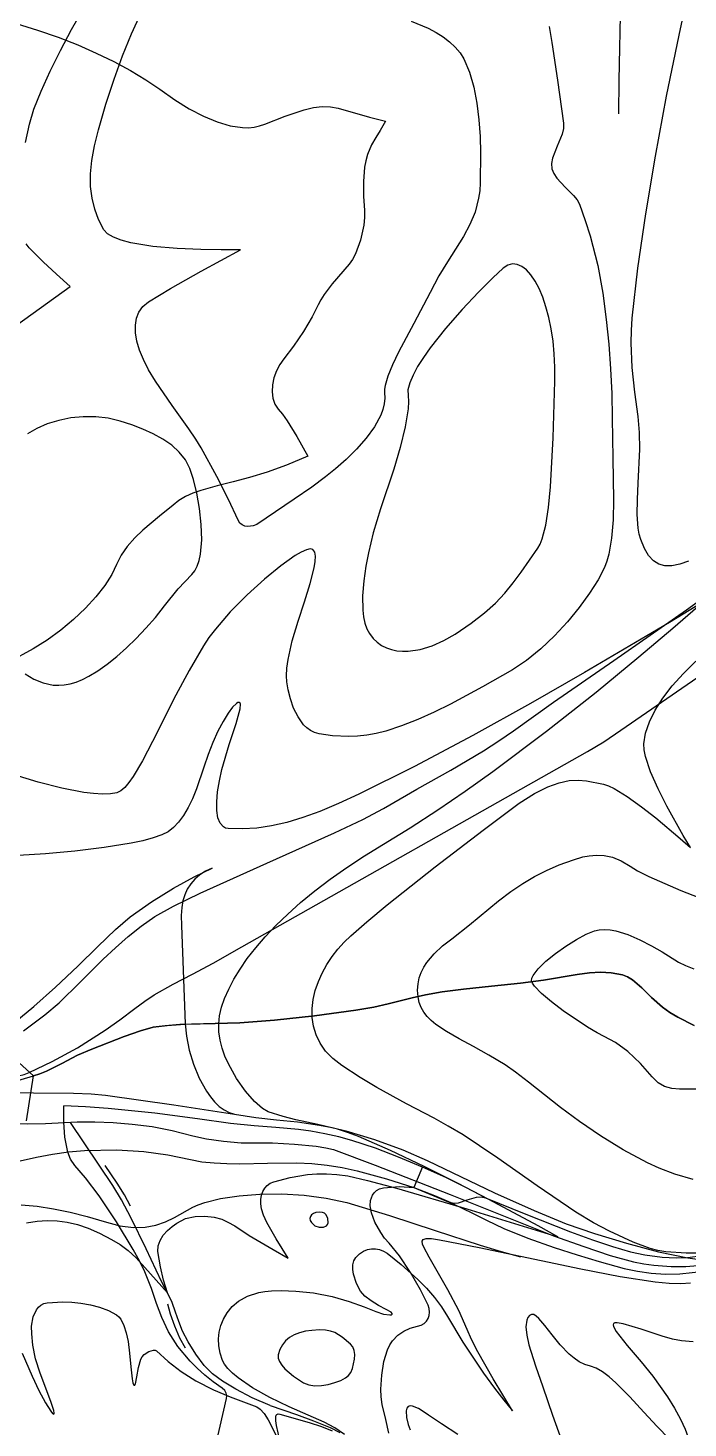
# Model space of a CAD drawing. Header units: inches. Extents: x 14835060 to 15200370, y 4673777 to 4962097.
# Drawn here: x 14960588 to 14982426, y 4788259 to 4834565 of the extents above; entities that cross this region are included whole.
import ezdxf

# ---------------------------------------------------------------- set-up
doc = ezdxf.new("R2010")
doc.units = ezdxf.units.IN
doc.header["$MEASUREMENT"] = 0
for name, color, linetype in [('1000m', 7, 'Continuous'), ('100m', 7, 'Continuous'), ('200m', 7, 'Continuous'), ('500m', 7, 'Continuous'), ('8x', 7, 'Continuous'), ('8xx', 7, 'Continuous'), ('8xxÃ¦Â·Âµ', 7, 'Continuous'), ('8xÃ¦Â·Âµ', 7, 'Continuous'), ('Ã¥Â·ÂžÃ¥Â¢Âƒ', 7, 'Continuous'), ('Ã¦Â²Â³Ã¥Â·ÂÃ£ÂƒÂ»Ã¦Â¹Â–Ã¦Â²Â¼', 7, 'Continuous'), ('Ã¦ÂºÂÃ¥Â·ÂžÃ§Â·Âš', 7, 'Continuous'), ('Ã¦ÂžÂ—Ã©ÂÂ“', 7, 'Continuous'), ('Ã¦Â–Â°Ã¥Â¹Â¹Ã§Â·Âš', 7, 'Continuous'), ('Ã§Â¡Â…Ã¥Â·ÂžÃ§Â·Âš', 7, 'Continuous'), ('Ã¨Â‡ÂªÃ¨Â½Â‰Ã¨Â»ÂŠÃ©ÂÂ“Ã£ÂƒÂ»Ã§Â™Â»Ã¥Â±Â±Ã©ÂÂ“', 7, 'Continuous'), ('Ã©Â«Â˜Ã©Â€ÂŸÃ©ÂÂ“Ã¨Â·Â¯', 7, 'Continuous')]:
    doc.layers.add(name, color=color, linetype=linetype)

msp = doc.modelspace()

# ---------------------------------------------------------------- linework, layer by layer
at = {"layer": '1000m'}
for points in [[(14979329, 4804707), (14979491, 4804741), (14979666, 4804749), (14979849, 4804734), (14980040, 4804699), (14980436, 4804578), (14980835, 4804407), (14981220, 4804209), (14981573, 4804006), (14982115, 4803671), (14982344, 4803555), (14982624, 4803451)], [(14982716, 4799466), (14982146, 4799465), (14981888, 4799491), (14981651, 4799556), (14981435, 4799677), (14981241, 4799871), (14980850, 4800320), (14980433, 4800709), (14980023, 4801014), (14979655, 4801212), (14979425, 4801327), (14979096, 4801522), (14978299, 4802057), (14977910, 4802350), (14977579, 4802629), (14977346, 4802871), (14977278, 4802972), (14977249, 4803054), (14977259, 4803134), (14977301, 4803228), (14977469, 4803448), (14977724, 4803695), (14978039, 4803952), (14978385, 4804200), (14978734, 4804421), (14979058, 4804596), (14979329, 4804707)]]:
    msp.add_lwpolyline(points, dxfattribs=at)
at = {"layer": '100m'}
msp.add_lwpolyline([(14960543, 4795042), (14960890, 4795097), (14961225, 4795121), (14961555, 4795111), (14961887, 4795066), (14962226, 4794985), (14962580, 4794864), (14962954, 4794702), (14963354, 4794498), (14963634, 4794328), (14963899, 4794128), (14964167, 4793882), (14964456, 4793572), (14965200, 4792728), (14965074, 4793146), (14964970, 4793584), (14964884, 4794098), (14964893, 4794285), (14964957, 4794465), (14965063, 4794634), (14965199, 4794789), (14965354, 4794925), (14965514, 4795039), (14965804, 4795186), (14966116, 4795254), (14966442, 4795264), (14966747, 4795228), (14966999, 4795162), (14967200, 4795071), (14967427, 4794941), (14967909, 4794631), (14968698, 4794160), (14969196, 4793880), (14968794, 4794514), (14968496, 4795051), (14968383, 4795300), (14968317, 4795508), (14968294, 4795669), (14968295, 4795820), (14968318, 4795959), (14968362, 4796084), (14968425, 4796193), (14968507, 4796283), (14968605, 4796353), (14968719, 4796401), (14969265, 4796547), (14969837, 4796644), (14970141, 4796667), (14970462, 4796669), (14970803, 4796646), (14971169, 4796595), (14971824, 4796447), (14972778, 4796190), (14975108, 4795509), (14978115, 4794584), (14977466, 4794944), (14975836, 4795818), (14974800, 4796354), (14973696, 4796905), (14972584, 4797432), (14971522, 4797898), (14971161, 4798035), (14970828, 4798139), (14970180, 4798292), (14969455, 4798453), (14969026, 4798564), (14968532, 4798713), (14968343, 4798827), (14968083, 4799063), (14967787, 4799401), (14967488, 4799820), (14967218, 4800300), (14967106, 4800556), (14967013, 4800819), (14966944, 4801087), (14966904, 4801357), (14966897, 4801627), (14966926, 4801894), (14966993, 4802173), (14967094, 4802469), (14967229, 4802779), (14967399, 4803102), (14967604, 4803438), (14967845, 4803785), (14968123, 4804141), (14968438, 4804505), (14968790, 4804877), (14969180, 4805254), (14969609, 4805636), (14970077, 4806021), (14970585, 4806408), (14971133, 4806796), (14971722, 4807184), (14972353, 4807569), (14973238, 4808112), (14974143, 4808701), (14975056, 4809328), (14975967, 4809978), (14977741, 4811309), (14979382, 4812602), (14980804, 4813767), (14981924, 4814711), (14982921, 4815577), (14981808, 4814901), (14979004, 4813244), (14977218, 4812223), (14975311, 4811165), (14973381, 4810141), (14971530, 4809220), (14970859, 4808912), (14970245, 4808655), (14969678, 4808447), (14969148, 4808286), (14968646, 4808172), (14968162, 4808101), (14967686, 4808074), (14967209, 4808088), (14967127, 4808104), (14967056, 4808139), (14966944, 4808260), (14966871, 4808445), (14966835, 4808686), (14966833, 4808974), (14966862, 4809301), (14966920, 4809660), (14967005, 4810043), (14967243, 4810863), (14967474, 4811559), (14967613, 4812051), (14967622, 4812195), (14967606, 4812238), (14967575, 4812258), (14967533, 4812255), (14967482, 4812227), (14967356, 4812104), (14967207, 4811901), (14967043, 4811631), (14966873, 4811306), (14966704, 4810937), (14966547, 4810538), (14966409, 4810119), (14966163, 4809396), (14966027, 4809072), (14965883, 4808780), (14965730, 4808521), (14965569, 4808299), (14965401, 4808117), (14965224, 4807980), (14965013, 4807873), (14964733, 4807774), (14964393, 4807683), (14964004, 4807600), (14963114, 4807456), (14962142, 4807341), (14961164, 4807255), (14960259, 4807198)], dxfattribs=at)
at = {"layer": '200m'}
for points in [[(14982447, 4816925), (14982154, 4816827), (14981893, 4816777), (14981662, 4816778), (14981458, 4816832), (14981279, 4816943), (14981121, 4817114), (14980983, 4817349), (14980862, 4817649), (14980813, 4817827), (14980779, 4818025), (14980748, 4818470), (14980753, 4818969), (14980779, 4819506), (14980829, 4820629), (14980823, 4821184), (14980774, 4821712), (14980664, 4822523), (14980581, 4823339), (14980547, 4824155), (14980554, 4824563), (14980581, 4824970), (14980766, 4826621), (14981025, 4828417), (14981347, 4830324), (14981719, 4832307), (14982129, 4834330), (14982566, 4836360)], [(14960503, 4830778), (14960633, 4831388), (14960780, 4831878), (14961022, 4832479), (14961321, 4833135), (14961661, 4833821), (14962027, 4834514), (14962781, 4835822)], [(14977832, 4834614), (14977925, 4834089), (14978108, 4832837), (14978307, 4831414), (14978306, 4831237), (14978261, 4831048), (14978100, 4830654), (14977947, 4830264), (14977911, 4830081), (14977922, 4829912), (14977987, 4829748), (14978089, 4829593), (14978361, 4829303), (14978641, 4829024), (14978753, 4828882), (14978831, 4828735), (14979024, 4828201), (14979187, 4827686), (14979439, 4826707), (14979609, 4825789), (14979722, 4824922), (14979802, 4824110), (14979862, 4823296), (14979900, 4822481), (14979916, 4821665), (14979944, 4820339), (14979964, 4818954), (14979946, 4818296), (14979897, 4817689), (14979807, 4817157), (14979743, 4816926), (14979665, 4816722), (14979454, 4816316), (14979172, 4815868), (14978829, 4815396), (14978437, 4814919), (14978008, 4814456), (14977553, 4814026), (14977085, 4813645), (14976614, 4813334), (14975631, 4812771), (14974573, 4812201), (14974031, 4811935), (14973488, 4811691), (14972951, 4811479), (14972425, 4811307), (14972106, 4811228), (14971794, 4811174), (14971492, 4811142), (14971201, 4811130), (14970668, 4811152), (14970218, 4811217), (14970072, 4811260), (14969938, 4811327), (14969817, 4811416), (14969708, 4811522), (14969522, 4811778), (14969377, 4812071), (14969270, 4812377), (14969198, 4812673), (14969156, 4812934), (14969141, 4813138), (14969153, 4813396), (14969192, 4813678), (14969333, 4814293), (14969527, 4814944), (14969737, 4815590), (14969928, 4816191), (14970061, 4816706), (14970095, 4816919), (14970101, 4817095), (14970074, 4817229), (14970010, 4817317), (14969926, 4817336), (14969799, 4817305), (14969632, 4817231), (14969432, 4817115), (14968954, 4816780), (14968408, 4816335), (14967835, 4815813), (14967281, 4815249), (14966787, 4814678), (14966577, 4814400), (14966397, 4814132), (14965918, 4813316), (14965480, 4812494), (14964712, 4810967), (14964377, 4810325), (14964071, 4809807), (14963927, 4809604), (14963790, 4809445), (14963658, 4809332), (14963531, 4809271), (14963316, 4809233), (14963057, 4809224), (14962760, 4809240), (14962432, 4809281), (14961706, 4809421), (14960924, 4809623), (14960134, 4809866)], [(14959452, 4824191), (14961980, 4826011), (14961526, 4826424), (14961089, 4826836), (14960629, 4827292), (14960531, 4827430)], [(14982731, 4794037), (14982363, 4794041), (14981695, 4794091), (14981428, 4794135), (14981174, 4794199), (14980613, 4794410), (14979824, 4794768), (14979302, 4795041), (14978716, 4795398), (14977431, 4796266), (14976132, 4797180), (14975529, 4797595), (14974984, 4797951), (14974492, 4798245), (14974026, 4798503), (14973114, 4798980), (14972133, 4799518), (14971580, 4799852), (14970967, 4800251), (14970672, 4800480), (14970435, 4800727), (14970251, 4800989), (14970118, 4801264), (14970032, 4801548), (14969990, 4801840), (14969989, 4802136), (14970025, 4802433), (14970095, 4802729), (14970196, 4803022), (14970325, 4803308), (14970477, 4803584), (14970651, 4803849), (14970842, 4804098), (14971048, 4804331), (14971265, 4804543), (14971796, 4805005), (14972472, 4805562), (14974063, 4806821), (14975650, 4808038), (14976844, 4808930), (14977352, 4809244), (14977787, 4809464), (14978163, 4809603), (14978493, 4809673), (14978791, 4809690), (14979072, 4809666), (14979633, 4809550), (14979795, 4809497), (14979983, 4809408), (14980414, 4809147), (14980889, 4808808), (14981366, 4808435), (14982170, 4807756), (14982509, 4807454), (14982262, 4807861), (14981721, 4808825), (14981435, 4809396), (14981189, 4809961), (14981021, 4810474), (14980978, 4810695), (14980968, 4810885), (14981023, 4811239), (14981148, 4811613), (14981340, 4812000), (14981594, 4812399), (14981906, 4812804), (14982272, 4813212), (14982688, 4813618)], [(14970336, 4795385), (14970218, 4795395), (14970117, 4795384), (14970034, 4795355), (14969972, 4795311), (14969932, 4795256), (14969916, 4795193), (14969926, 4795124), (14969963, 4795054), (14970084, 4794946), (14970226, 4794897), (14970361, 4794899), (14970463, 4794944), (14970495, 4794985), (14970515, 4795043), (14970513, 4795183), (14970455, 4795313), (14970403, 4795359), (14970336, 4795385)], [(14971064, 4788048), (14970738, 4788269), (14970384, 4788448), (14969853, 4788680), (14969228, 4788955), (14968587, 4789264), (14968018, 4789589), (14967545, 4789917), (14967356, 4790075), (14967203, 4790226), (14967091, 4790367), (14967023, 4790496), (14966948, 4790738), (14966905, 4790974), (14966893, 4791203), (14966914, 4791427), (14966968, 4791646), (14967057, 4791860), (14967181, 4792070), (14967342, 4792277), (14967552, 4792455), (14967853, 4792617), (14968223, 4792739), (14968427, 4792778), (14968640, 4792799), (14968960, 4792804), (14969447, 4792786), (14970033, 4792727), (14970650, 4792609), (14971212, 4792442), (14971707, 4792264), (14972099, 4792114), (14972356, 4792029), (14972558, 4792000), (14972613, 4792005), (14972638, 4792022), (14972633, 4792049), (14972599, 4792085), (14972441, 4792179), (14972183, 4792313), (14971939, 4792462), (14971734, 4792621), (14971589, 4792783), (14971456, 4793038), (14971358, 4793347), (14971336, 4793504), (14971338, 4793653), (14971371, 4793788), (14971438, 4793902), (14971558, 4794019), (14971685, 4794104), (14971818, 4794158), (14971953, 4794184), (14972088, 4794183), (14972220, 4794158), (14972348, 4794108), (14972467, 4794037), (14972936, 4793672), (14973491, 4793168), (14973771, 4792879), (14974035, 4792576), (14974270, 4792265), (14974465, 4791951), (14974973, 4791097), (14975654, 4790071), (14976020, 4789576), (14976328, 4789182), (14976622, 4788828), (14975978, 4789890), (14975476, 4790779), (14975267, 4791184), (14975121, 4791515), (14974839, 4792143), (14974479, 4792824), (14973863, 4793910), (14973693, 4794215), (14973640, 4794337), (14973625, 4794433), (14973662, 4794499), (14973763, 4794532), (14973941, 4794527), (14974209, 4794482), (14975513, 4794224), (14977566, 4793803), (14978881, 4793519), (14980186, 4793271), (14981336, 4793098), (14981807, 4793051), (14982185, 4793036), (14982507, 4793065)], [(14960397, 4790737), (14960727, 4789977), (14960948, 4789503), (14961163, 4789095), (14961339, 4788812), (14961402, 4788737), (14961442, 4788714), (14961454, 4788748), (14961440, 4788834), (14961344, 4789134), (14960990, 4790072), (14960842, 4790547), (14960752, 4790998), (14960710, 4791374), (14960709, 4791625), (14960764, 4791936), (14960867, 4792171), (14960936, 4792259), (14961018, 4792327), (14961112, 4792373), (14961219, 4792398), (14961741, 4792429), (14962036, 4792419), (14962342, 4792389), (14962652, 4792335), (14962956, 4792254), (14963248, 4792143), (14963519, 4791999), (14963592, 4791939), (14963656, 4791860), (14963760, 4791654), (14963839, 4791402), (14963900, 4791124), (14963951, 4790733), (14963990, 4790281), (14964032, 4789888), (14964057, 4789753), (14964089, 4789679), (14964122, 4789671), (14964149, 4789724), (14964192, 4789956), (14964241, 4790263), (14964319, 4790532), (14964371, 4790617), (14964437, 4790689), (14964591, 4790794), (14964740, 4790836), (14964799, 4790831), (14964842, 4790808), (14965225, 4790455), (14965651, 4790125), (14966144, 4789814), (14966728, 4789520), (14967280, 4789285), (14968159, 4788957), (14968269, 4788882), (14968398, 4788735), (14968531, 4788534), (14968652, 4788299), (14968984, 4787610)], [(14968920, 4787852), (14968815, 4788342), (14968791, 4788501), (14968787, 4788631), (14968800, 4788678), (14968825, 4788710), (14968866, 4788724), (14968925, 4788717), (14969893, 4788441), (14970303, 4788304), (14970655, 4788162)]]:
    msp.add_lwpolyline(points, dxfattribs=at)
at = {"layer": '500m'}
for points in [[(14975551, 4829446), (14975534, 4829180), (14975498, 4828932), (14975381, 4828478), (14975210, 4828063), (14974994, 4827665), (14974471, 4826836), (14974184, 4826363), (14973894, 4825821), (14973355, 4824786), (14972851, 4823838), (14972647, 4823419), (14972493, 4823052), (14972401, 4822744), (14972383, 4822616), (14972387, 4822506), (14972396, 4822324), (14972376, 4822138), (14972329, 4821949), (14972258, 4821758), (14972051, 4821374), (14971778, 4820996), (14971459, 4820632), (14971115, 4820292), (14970767, 4819983), (14970435, 4819715), (14969975, 4819378), (14969398, 4818978), (14968163, 4818148), (14968039, 4818098), (14967859, 4818079), (14967765, 4818093), (14967676, 4818128), (14967600, 4818191), (14967542, 4818286), (14967225, 4818975), (14966837, 4819727), (14966316, 4820681), (14966144, 4820966), (14965915, 4821306), (14965362, 4822084), (14964808, 4822889), (14964579, 4823262), (14964407, 4823595), (14964282, 4823910), (14964194, 4824205), (14964146, 4824480), (14964140, 4824733), (14964177, 4824963), (14964261, 4825169), (14964392, 4825350), (14964574, 4825506), (14965300, 4825946), (14966320, 4826520), (14967622, 4827230), (14966977, 4827225), (14966306, 4827235), (14965524, 4827271), (14964721, 4827343), (14963988, 4827463), (14963676, 4827545), (14963415, 4827643), (14963217, 4827758), (14963094, 4827894), (14962924, 4828229), (14962795, 4828577), (14962707, 4828941), (14962661, 4829327), (14962658, 4829741), (14962699, 4830187), (14962784, 4830671), (14962916, 4831198), (14963167, 4832049), (14963434, 4832869), (14963715, 4833647), (14964010, 4834377), (14964319, 4835048)], [(14973267, 4834792), (14973831, 4834556), (14974088, 4834419), (14974325, 4834269), (14974539, 4834107), (14974726, 4833933), (14974883, 4833745), (14975008, 4833546), (14975197, 4833104), (14975339, 4832611), (14975441, 4832081), (14975508, 4831532), (14975547, 4830979), (14975563, 4830436), (14975551, 4829446)], [(14973162, 4822405), (14973179, 4822208), (14973166, 4821966), (14973069, 4821377), (14972900, 4820695), (14972688, 4819976), (14972255, 4818657), (14972004, 4817870), (14971854, 4817207), (14971768, 4816762), (14971697, 4816278), (14971657, 4815785), (14971665, 4815311), (14971693, 4815090), (14971738, 4814884), (14971804, 4814697), (14971892, 4814533), (14972011, 4814377), (14972144, 4814248), (14972290, 4814143), (14972448, 4814062), (14972616, 4814004), (14972793, 4813967), (14972977, 4813950), (14973167, 4813952), (14973560, 4814009), (14973958, 4814129), (14974351, 4814301), (14974727, 4814518), (14975252, 4814877), (14975688, 4815217), (14976053, 4815546), (14976365, 4815874), (14976643, 4816210), (14976905, 4816563), (14977453, 4817357), (14977532, 4817497), (14977602, 4817673), (14977719, 4818126), (14977809, 4818701), (14977876, 4819385), (14977965, 4821011), (14978022, 4822883), (14978024, 4823342), (14978002, 4823786), (14977960, 4824211), (14977899, 4824613), (14977820, 4824991), (14977726, 4825341), (14977618, 4825660), (14977498, 4825945), (14977368, 4826192), (14977229, 4826399), (14977083, 4826562), (14976932, 4826679), (14976778, 4826747), (14976623, 4826762), (14976468, 4826721), (14976314, 4826621), (14975964, 4826299), (14975491, 4825830), (14974953, 4825258), (14974401, 4824627), (14973892, 4823983), (14973670, 4823669), (14973480, 4823368), (14973327, 4823085), (14973218, 4822827), (14973161, 4822599), (14973162, 4822405)], [(14960498, 4813203), (14960781, 4813030), (14961090, 4812901), (14961426, 4812833), (14961605, 4812825), (14961790, 4812837), (14961983, 4812872), (14962183, 4812930), (14962390, 4813014), (14962604, 4813125), (14962898, 4813308), (14963206, 4813526), (14963524, 4813778), (14963847, 4814061), (14964171, 4814372), (14964492, 4814710), (14964806, 4815072), (14965108, 4815455), (14965562, 4816013), (14966010, 4816484), (14966110, 4816610), (14966190, 4816768), (14966251, 4816953), (14966295, 4817162), (14966335, 4817633), (14966321, 4818148), (14966264, 4818674), (14966175, 4819180), (14966065, 4819630), (14965945, 4819994), (14965795, 4820282), (14965592, 4820537), (14965343, 4820764), (14965054, 4820964), (14964733, 4821142), (14964386, 4821298), (14964020, 4821438), (14963642, 4821562)], [(14963642, 4821562), (14963244, 4821658), (14962833, 4821706), (14962417, 4821708), (14962006, 4821667), (14961606, 4821587), (14961228, 4821470), (14960878, 4821320), (14960567, 4821138)], [(14982591, 4796476), (14981995, 4796651), (14981476, 4796849), (14981082, 4797028), (14980281, 4797459), (14979532, 4797921), (14978839, 4798394), (14978208, 4798860), (14977145, 4799694), (14976722, 4800023), (14976377, 4800269), (14975840, 4800596), (14975329, 4800878), (14974857, 4801130), (14974436, 4801368), (14974077, 4801610), (14973925, 4801738), (14973793, 4801872), (14973682, 4802015), (14973595, 4802169), (14973532, 4802337), (14973495, 4802519), (14973481, 4802743), (14973496, 4802952), (14973535, 4803146), (14973597, 4803327), (14973680, 4803496), (14973780, 4803654), (14974023, 4803943), (14974307, 4804202), (14974611, 4804441), (14975199, 4804897), (14976156, 4805693), (14976568, 4806004), (14976959, 4806270), (14977345, 4806498), (14977742, 4806699), (14978167, 4806881), (14978638, 4807053), (14978951, 4807147), (14979158, 4807187), (14979393, 4807206), (14979651, 4807192), (14979927, 4807135), (14980215, 4807022), (14980512, 4806841), (14980756, 4806692), (14981129, 4806503), (14982185, 4806037), (14983523, 4805518)], [(14981801, 4787904), (14981406, 4788303), (14980967, 4788787), (14980506, 4789294), (14980043, 4789758), (14979817, 4789953), (14979599, 4790115), (14979391, 4790233), (14979196, 4790301), (14979008, 4790360), (14978828, 4790449), (14978657, 4790564), (14978494, 4790700), (14978194, 4791011), (14977928, 4791340), (14977693, 4791645), (14977491, 4791882), (14977402, 4791962), (14977320, 4792009), (14977247, 4792017), (14977180, 4791983), (14977125, 4791913), (14977088, 4791825), (14977061, 4791602), (14977090, 4791327), (14977160, 4791013), (14977378, 4790317), (14977621, 4789616), (14977940, 4788678), (14978338, 4787583)], [(14971264, 4791034), (14970982, 4791259), (14970737, 4791415), (14970599, 4791465), (14970435, 4791494), (14970232, 4791503), (14969979, 4791489), (14969767, 4791459), (14969574, 4791410), (14969399, 4791340), (14969245, 4791251), (14969113, 4791141), (14969006, 4791010), (14968925, 4790858), (14968871, 4790684), (14968869, 4790572), (14968909, 4790455), (14968984, 4790336), (14969089, 4790216), (14969370, 4789977), (14969709, 4789750), (14969876, 4789683), (14970077, 4789657), (14970298, 4789665), (14970524, 4789702), (14970741, 4789760), (14970936, 4789833), (14971093, 4789915), (14971198, 4789999), (14971267, 4790099), (14971325, 4790228), (14971395, 4790531), (14971400, 4790685), (14971382, 4790826), (14971338, 4790946), (14971264, 4791034)], [(14982591, 4791112), (14982207, 4791138), (14981911, 4791201), (14981576, 4791298), (14980878, 4791530), (14980284, 4791709), (14980079, 4791740), (14980009, 4791735), (14979964, 4791712), (14979951, 4791674), (14979963, 4791617), (14980052, 4791454), (14980415, 4790988), (14980878, 4790450), (14981267, 4789976), (14981744, 4789285), (14981974, 4788913), (14982177, 4788551), (14982335, 4788221), (14982432, 4787942)], [(14974809, 4788045), (14974267, 4788392), (14973845, 4788680), (14973701, 4788783), (14973508, 4788902), (14973315, 4788983), (14973234, 4788992), (14973171, 4788971), (14973127, 4788913), (14973106, 4788827), (14973113, 4788603), (14973163, 4788371), (14973229, 4788203)]]:
    msp.add_lwpolyline(points, dxfattribs=at)
at = {"layer": '8x'}
msp.add_lwpolyline([(14960332, 4797094), (14960867, 4797215), (14961398, 4797315), (14961928, 4797390), (14962458, 4797436), (14963523, 4797456), (14964425, 4797407), (14965220, 4797298), (14965965, 4797140), (14966344, 4797067), (14966744, 4797024), (14967162, 4797003), (14967597, 4797000), (14968514, 4797020), (14969482, 4797032), (14969980, 4797009), (14970482, 4796954), (14970984, 4796870), (14971482, 4796764), (14972448, 4796504), (14973349, 4796214), (14974034, 4795953), (14974577, 4795718), (14974697, 4795693), (14974830, 4795708), (14975121, 4795805), (14975427, 4795897), (14975578, 4795906), (14975723, 4795874), (14977062, 4795326), (14978543, 4794746), (14979264, 4794482), (14979933, 4794257), (14980520, 4794085), (14980996, 4793982), (14981570, 4793911), (14982033, 4793889), (14982414, 4793903), (14982740, 4793942)], dxfattribs=at)
at = {"layer": '8xx'}
for points in [[(14975723, 4795874), (14975102, 4796207), (14974439, 4796532), (14973640, 4796884), (14972844, 4797214), (14972088, 4797512), (14971300, 4797772), (14970871, 4797888), (14970406, 4797992), (14969947, 4798076), (14969533, 4798134), (14968790, 4798200), (14968075, 4798248), (14967283, 4798333), (14966194, 4798486), (14964781, 4798667), (14963243, 4798825), (14962488, 4798880), (14961775, 4798910)], [(14967015, 4789578), (14966716, 4789784), (14966439, 4790003), (14966183, 4790233), (14965950, 4790471), (14965549, 4790959), (14965239, 4791445), (14965014, 4791912), (14964841, 4792379), (14964670, 4792873), (14964452, 4793425), (14964288, 4793763), (14964065, 4794168), (14963513, 4795075), (14962939, 4795933), (14962490, 4796528), (14962134, 4796942), (14961991, 4797156), (14961902, 4797380), (14961812, 4797880), (14961775, 4798370), (14961775, 4798910)], [(14973644, 4796895), (14973349, 4796214), (14974674, 4795658), (14975277, 4795376), (14975759, 4795128), (14976330, 4794859), (14977131, 4794539), (14977997, 4794227), (14978763, 4793982), (14979487, 4793764), (14980314, 4793539), (14980755, 4793447), (14981211, 4793381), (14981678, 4793350), (14982150, 4793363), (14982974, 4793444)], [(14966709, 4787262), (14967153, 4789230), (14967163, 4789322), (14967147, 4789415), (14967100, 4789503), (14967015, 4789578)]]:
    msp.add_lwpolyline(points, dxfattribs=at)
at = {"layer": '8xxÃ¦Â·Âµ'}
for points in [[(14967015, 4789578), (14966716, 4789784), (14966439, 4790003), (14966183, 4790233), (14965950, 4790471), (14965549, 4790959), (14965239, 4791445), (14965014, 4791912), (14964841, 4792379), (14964670, 4792873), (14964452, 4793425), (14964288, 4793763), (14964065, 4794168), (14963513, 4795075), (14962939, 4795933), (14962490, 4796528), (14962134, 4796942), (14961991, 4797156), (14961902, 4797380), (14961812, 4797880), (14961775, 4798370), (14961775, 4798910)], [(14975723, 4795874), (14975102, 4796207), (14974439, 4796532), (14973640, 4796884), (14972844, 4797214), (14972088, 4797512), (14971300, 4797772), (14970871, 4797888), (14970406, 4797992), (14969947, 4798076), (14969533, 4798134), (14968790, 4798200), (14968075, 4798248), (14967283, 4798333), (14966194, 4798486), (14964781, 4798667), (14963243, 4798825), (14962488, 4798880), (14961775, 4798910)], [(14973644, 4796895), (14973349, 4796214), (14974674, 4795658), (14975277, 4795376), (14975759, 4795128), (14976330, 4794859), (14977131, 4794539), (14977997, 4794227), (14978763, 4793982), (14979487, 4793764), (14980314, 4793539), (14980755, 4793447), (14981211, 4793381), (14981678, 4793350), (14982150, 4793363), (14982974, 4793444)]]:
    msp.add_lwpolyline(points, dxfattribs=at)
at = {"layer": '8xÃ¦Â·Âµ'}
for points in [[(14960332, 4797094), (14960867, 4797215), (14961398, 4797315), (14961928, 4797390), (14962458, 4797436), (14963523, 4797456), (14964425, 4797407), (14965220, 4797298), (14965965, 4797140), (14966344, 4797067), (14966744, 4797024), (14967162, 4797003), (14967597, 4797000), (14968514, 4797020), (14969482, 4797032), (14969980, 4797009), (14970482, 4796954), (14970984, 4796870), (14971482, 4796764), (14972448, 4796504), (14973349, 4796214), (14974034, 4795953), (14974577, 4795718), (14974697, 4795693), (14974830, 4795708), (14975121, 4795805), (14975427, 4795897), (14975578, 4795906), (14975723, 4795874)], [(14975723, 4795874), (14977062, 4795326), (14978543, 4794746), (14979264, 4794482), (14979933, 4794257), (14980520, 4794085), (14980996, 4793982), (14981570, 4793911), (14982033, 4793889), (14982414, 4793903), (14982740, 4793942), (14983345, 4794049), (14983680, 4794094), (14984077, 4794118), (14984484, 4794092), (14984840, 4794001), (14985151, 4793856), (14985425, 4793668), (14985670, 4793449), (14985894, 4793209), (14986309, 4792709), (14987718, 4791074), (14988612, 4790079), (14989405, 4789244)]]:
    msp.add_lwpolyline(points, dxfattribs=at)
at = {"layer": 'Ã¥Â·ÂžÃ¥Â¢Âƒ'}
for points in [[(14960193, 4834713), (14960901, 4834494), (14961582, 4834258), (14962232, 4834005), (14962849, 4833737), (14963431, 4833455), (14963977, 4833160), (14964482, 4832854), (14964946, 4832538), (14965442, 4832194), (14965926, 4831895), (14966396, 4831647), (14966849, 4831456), (14967281, 4831328), (14967690, 4831270), (14967885, 4831268), (14968073, 4831286), (14968253, 4831324), (14968426, 4831383), (14969092, 4831652), (14969729, 4831863), (14970031, 4831931), (14970321, 4831966), (14970596, 4831961), (14970853, 4831909), (14971882, 4831621), (14972415, 4831485)], [(14972415, 4831485), (14972241, 4831172), (14972092, 4830940), (14971957, 4830705), (14971821, 4830382), (14971761, 4830176), (14971721, 4829957), (14971687, 4829488), (14971694, 4829004), (14971719, 4828532), (14971719, 4828295), (14971697, 4828048), (14971592, 4827551), (14971423, 4827099), (14971321, 4826908), (14971210, 4826749), (14970656, 4826104), (14970386, 4825751), (14970276, 4825577), (14970191, 4825408), (14969990, 4825010), (14969699, 4824530), (14969370, 4824043), (14969054, 4823626), (14968919, 4823434), (14968808, 4823220), (14968726, 4822992), (14968676, 4822760), (14968662, 4822533), (14968686, 4822318), (14968754, 4822125), (14968867, 4821962), (14969007, 4821793), (14969164, 4821568), (14969487, 4821048), (14969852, 4820401), (14969139, 4820108), (14968500, 4819877), (14967919, 4819697), (14967381, 4819555), (14966844, 4819425), (14966304, 4819270), (14966046, 4819176), (14965805, 4819066), (14965584, 4818937), (14965389, 4818787), (14964937, 4818415), (14964389, 4817956), (14964119, 4817697), (14963873, 4817420), (14963667, 4817126), (14963516, 4816818), (14963359, 4816486), (14963129, 4816127), (14962835, 4815752), (14962487, 4815372), (14962095, 4814999), (14961670, 4814644), (14961220, 4814319), (14960755, 4814034), (14959956, 4813592)], [(14960537, 4798414), (14960770, 4799904), (14959701, 4800880), (14959027, 4801839), (14957311, 4803531), (14957171, 4805819)], [(14982625, 4801569), (14982084, 4801845), (14981826, 4802005), (14981581, 4802180), (14981223, 4802496), (14980903, 4802814), (14980591, 4803081), (14980428, 4803179), (14980256, 4803244), (14979882, 4803317), (14979531, 4803337), (14979166, 4803314), (14978753, 4803255), (14977645, 4803074), (14976880, 4802971), (14975927, 4802871), (14974998, 4802776), (14974289, 4802680), (14973742, 4802582), (14973300, 4802484), (14972503, 4802284), (14972032, 4802182), (14971438, 4802079), (14970066, 4801893), (14968740, 4801753), (14967600, 4801665), (14966781, 4801635), (14965615, 4801602), (14965122, 4801564), (14964728, 4801515), (14964307, 4801400), (14963768, 4801204), (14962700, 4800794), (14962222, 4800586), (14961707, 4800318), (14961206, 4800066), (14960976, 4799969), (14960770, 4799904)], [(14963985, 4795596), (14963779, 4795972), (14963534, 4796359), (14963137, 4796941)], [(14965801, 4790896), (14965617, 4791228), (14965446, 4791627), (14965304, 4792024), (14965210, 4792353)], [(14968605, 4789002), (14969475, 4788708), (14970034, 4788501), (14970585, 4788278), (14970903, 4788113)]]:
    msp.add_lwpolyline(points, dxfattribs=at)
at = {"layer": 'Ã¦Â²Â³Ã¥Â·ÂÃ£ÂƒÂ»Ã¦Â¹Â–Ã¦Â²Â¼'}
for points in [[(14981794, 4858457), (14981728, 4857783), (14981679, 4857105), (14981652, 4856422), (14981648, 4855736), (14981639, 4854237), (14981586, 4852536), (14981493, 4850702), (14981368, 4848804), (14981215, 4846913), (14981042, 4845097), (14980854, 4843427), (14980658, 4841972), (14980565, 4841275), (14980483, 4840518), (14980352, 4838881), (14980257, 4837179), (14980194, 4835526), (14980136, 4832832), (14980128, 4831729)], [(14960436, 4801391), (14961142, 4801920), (14961620, 4802319), (14962317, 4803008), (14963078, 4803765), (14963482, 4804145), (14963902, 4804513), (14964337, 4804860), (14964788, 4805175), (14965406, 4805521), (14966284, 4805947), (14968488, 4806937), (14970733, 4807940), (14971662, 4808383), (14972350, 4808752), (14973457, 4809390), (14974580, 4810019), (14975662, 4810656), (14976170, 4810984), (14976647, 4811321), (14977978, 4812264), (14979971, 4813639), (14982379, 4815321), (14984956, 4817184)], [(14959879, 4798343), (14960588, 4798320), (14961164, 4798334), (14962217, 4798385), (14962797, 4798386), (14963407, 4798364), (14964040, 4798312), (14964693, 4798226), (14965360, 4798099), (14966037, 4797926), (14966495, 4797824), (14967061, 4797742), (14967636, 4797693), (14968125, 4797686), (14968679, 4797686), (14969401, 4797650), (14970127, 4797578), (14970441, 4797528), (14970694, 4797470), (14972076, 4796953), (14974553, 4795981), (14977980, 4794618), (14978981, 4794260), (14979854, 4793969), (14980618, 4793759), (14980965, 4793688), (14981293, 4793643), (14981873, 4793603), (14982354, 4793603), (14982754, 4793629)], [(14968605, 4789002), (14968002, 4789261), (14967467, 4789538), (14967024, 4789807), (14966697, 4790046), (14966421, 4790330), (14966140, 4790705), (14965888, 4791105), (14965701, 4791463), (14965576, 4791778), (14965470, 4792093), (14965354, 4792409), (14965200, 4792728), (14965013, 4793082), (14964826, 4793474), (14964500, 4794187), (14964001, 4795197), (14963678, 4795803), (14963396, 4796276), (14961992, 4798364)]]:
    msp.add_lwpolyline(points, dxfattribs=at)
at = {"layer": 'Ã¦ÂºÂÃ¥Â·ÂžÃ§Â·Âš'}
for points in [[(14966686, 4806778), (14966465, 4806676), (14966273, 4806555), (14966109, 4806416), (14965971, 4806259), (14965860, 4806086), (14965775, 4805896), (14965714, 4805691), (14965676, 4805471), (14965658, 4805213), (14965663, 4804877), (14965786, 4801626), (14965828, 4801216), (14965922, 4800760), (14966067, 4800288), (14966257, 4799826), (14966490, 4799401), (14966622, 4799212), (14966764, 4799043), (14966914, 4798897), (14967074, 4798778), (14967241, 4798689), (14967417, 4798634)], [(14966686, 4806778), (14966465, 4806676), (14966273, 4806555), (14966109, 4806416), (14965971, 4806259), (14965860, 4806086), (14965775, 4805896), (14965714, 4805691), (14965676, 4805471), (14965658, 4805213), (14965663, 4804877), (14965786, 4801626), (14965828, 4801216), (14965922, 4800760), (14966067, 4800288), (14966257, 4799826), (14966490, 4799401), (14966622, 4799212), (14966764, 4799043), (14966914, 4798897), (14967074, 4798778), (14967241, 4798689), (14967417, 4798634)], [(14959487, 4799351), (14960767, 4799348), (14962093, 4799336), (14962677, 4799313), (14963156, 4799270), (14965414, 4798950), (14967417, 4798634), (14968130, 4798527), (14968812, 4798453), (14969501, 4798381), (14970238, 4798280), (14970649, 4798200), (14971099, 4798090), (14972055, 4797800), (14972991, 4797457), (14973791, 4797104), (14976023, 4796042), (14977339, 4795450), (14978400, 4795015), (14979334, 4794694), (14980388, 4794370), (14981453, 4794087), (14982421, 4793887), (14983118, 4793791)], [(14959487, 4799351), (14960767, 4799348), (14962093, 4799336), (14962677, 4799313), (14963156, 4799270), (14965414, 4798950), (14967417, 4798634), (14968130, 4798527), (14968812, 4798453), (14969501, 4798381), (14970238, 4798280), (14970649, 4798200), (14971099, 4798090), (14972055, 4797800), (14972991, 4797457), (14973791, 4797104), (14976023, 4796042), (14977339, 4795450), (14978400, 4795015), (14979334, 4794694), (14980388, 4794370), (14981453, 4794087), (14982421, 4793887), (14983118, 4793791)]]:
    msp.add_lwpolyline(points, dxfattribs=at)
at = {"layer": 'Ã¦ÂžÂ—Ã©ÂÂ“'}
msp.add_lwpolyline([(14972532, 4788085), (14972423, 4788538), (14972310, 4789034), (14972275, 4789288), (14972266, 4789542), (14972296, 4790006), (14972364, 4790454), (14972479, 4790847), (14972557, 4791011), (14972650, 4791146), (14972828, 4791327), (14973019, 4791464), (14973232, 4791561), (14973476, 4791623), (14973596, 4791658), (14973696, 4791715), (14973774, 4791792), (14973831, 4791883), (14973866, 4791985), (14973878, 4792094), (14973867, 4792207), (14973832, 4792319), (14973580, 4792832), (14973243, 4793406), (14972876, 4793950), (14972534, 4794373), (14972388, 4794543), (14972261, 4794720), (14972068, 4795071), (14971952, 4795380), (14971914, 4795603), (14971926, 4795781), (14971982, 4795961), (14972037, 4796042), (14972115, 4796111), (14972220, 4796164), (14972355, 4796197), (14972881, 4796244), (14973349, 4796214)], dxfattribs=at)
msp.add_lwpolyline([(14972532, 4788085), (14972423, 4788538), (14972310, 4789034), (14972275, 4789288), (14972266, 4789542), (14972296, 4790006), (14972364, 4790454), (14972479, 4790847), (14972557, 4791011), (14972650, 4791146), (14972828, 4791327), (14973019, 4791464), (14973232, 4791561), (14973476, 4791623), (14973596, 4791658), (14973696, 4791715), (14973774, 4791792), (14973831, 4791883), (14973866, 4791985), (14973878, 4792094), (14973867, 4792207), (14973832, 4792319), (14973580, 4792832), (14973243, 4793406), (14972876, 4793950), (14972534, 4794373), (14972388, 4794543), (14972261, 4794720), (14972068, 4795071), (14971952, 4795380), (14971914, 4795603), (14971926, 4795781), (14971982, 4795961), (14972037, 4796042), (14972115, 4796111), (14972220, 4796164), (14972355, 4796197), (14972881, 4796244), (14973349, 4796214)], dxfattribs=at)
at = {"layer": 'Ã¦Â–Â°Ã¥Â¹Â¹Ã§Â·Âš'}
for points in [[(14980206, 4811336), (14992347, 4819699)], [(14979103, 4810640), (14979641, 4810957), (14980206, 4811336)], [(14979103, 4810640), (14979641, 4810957), (14980206, 4811336)], [(14967667, 4804171), (14979103, 4810640)], [(14955853, 4799384), (14956817, 4799608), (14957642, 4799741), (14958345, 4799806), (14958942, 4799830), (14959892, 4799855), (14960279, 4799906), (14960457, 4799952), (14960629, 4800016), (14961391, 4800377), (14962229, 4800838), (14963140, 4801417), (14963622, 4801755), (14964121, 4802130), (14964450, 4802372), (14964768, 4802581), (14965392, 4802937), (14966028, 4803265), (14966714, 4803631), (14967667, 4804171)], [(14955853, 4799384), (14956817, 4799608), (14957642, 4799741), (14958345, 4799806), (14958942, 4799830), (14959892, 4799855), (14960279, 4799906), (14960457, 4799952), (14960629, 4800016), (14961391, 4800377), (14962229, 4800838), (14963140, 4801417), (14963622, 4801755), (14964121, 4802130), (14964450, 4802372), (14964768, 4802581), (14965392, 4802937), (14966028, 4803265), (14966714, 4803631), (14967667, 4804171)]]:
    msp.add_lwpolyline(points, dxfattribs=at)
at = {"layer": 'Ã§Â¡Â…Ã¥Â·ÂžÃ§Â·Âš'}
msp.add_lwpolyline([(14955906, 4799186), (14956347, 4799324), (14956782, 4799498), (14957207, 4799698), (14957619, 4799919), (14958390, 4800390), (14959067, 4800855), (14959590, 4801240), (14960150, 4801681), (14960777, 4802205), (14961499, 4802841), (14962234, 4803530), (14962898, 4804182), (14963481, 4804746), (14963972, 4805171), (14964674, 4805665), (14965398, 4806113), (14966088, 4806492), (14966686, 4806778)], dxfattribs=at)
msp.add_lwpolyline([(14955906, 4799186), (14956347, 4799324), (14956782, 4799498), (14957207, 4799698), (14957619, 4799919), (14958390, 4800390), (14959067, 4800855), (14959590, 4801240), (14960150, 4801681), (14960777, 4802205), (14961499, 4802841), (14962234, 4803530), (14962898, 4804182), (14963481, 4804746), (14963972, 4805171), (14964674, 4805665), (14965398, 4806113), (14966088, 4806492), (14966686, 4806778)], dxfattribs=at)
at = {"layer": 'Ã¨Â‡ÂªÃ¨Â½Â‰Ã¨Â»ÂŠÃ©ÂÂ“Ã£ÂƒÂ»Ã§Â™Â»Ã¥Â±Â±Ã©ÂÂ“'}
for points in [[(14965784, 4801611), (14966781, 4801635), (14967600, 4801665), (14968740, 4801753), (14970066, 4801893), (14971438, 4802079), (14972032, 4802182), (14972503, 4802284), (14973300, 4802484), (14973742, 4802582), (14974289, 4802680), (14974998, 4802776), (14975927, 4802871), (14976880, 4802971), (14977645, 4803074), (14978753, 4803255), (14979166, 4803314), (14979531, 4803337), (14979882, 4803317), (14980256, 4803244), (14980428, 4803179), (14980591, 4803081), (14980903, 4802814), (14981223, 4802496), (14981581, 4802180), (14981826, 4802005), (14982084, 4801845), (14982625, 4801569)], [(14960770, 4799904), (14960976, 4799969), (14961206, 4800066), (14961707, 4800318), (14962222, 4800586), (14962700, 4800794), (14963768, 4801204), (14964307, 4801400), (14964728, 4801515), (14965193, 4801570), (14965784, 4801611)], [(14959953, 4799669), (14960770, 4799904)]]:
    msp.add_lwpolyline(points, dxfattribs=at)
at = {"layer": 'Ã©Â«Â˜Ã©Â€ÂŸÃ©ÂÂ“Ã¨Â·Â¯'}
msp.add_lwpolyline([(14960360, 4795637), (14960894, 4795591), (14961437, 4795510), (14961987, 4795397), (14962543, 4795255), (14963104, 4795086), (14963627, 4794948), (14964077, 4794890), (14964469, 4794901), (14964816, 4794968), (14965133, 4795079), (14965433, 4795223), (14966041, 4795561), (14966220, 4795645), (14966435, 4795721), (14966955, 4795850), (14967573, 4795942), (14968260, 4795994), (14968989, 4796001), (14969731, 4795960), (14970458, 4795865), (14971142, 4795714), (14972547, 4795287), (14974061, 4794790), (14975551, 4794306), (14976244, 4794097), (14976879, 4793923)], dxfattribs=at)
msp.add_lwpolyline([(14960360, 4795637), (14960894, 4795591), (14961437, 4795510), (14961987, 4795397), (14962543, 4795255), (14963104, 4795086), (14963627, 4794948), (14964077, 4794890), (14964469, 4794901), (14964816, 4794968), (14965133, 4795079), (14965433, 4795223), (14966041, 4795561), (14966220, 4795645), (14966435, 4795721), (14966955, 4795850), (14967573, 4795942), (14968260, 4795994), (14968989, 4796001), (14969731, 4795960), (14970458, 4795865), (14971142, 4795714), (14972547, 4795287), (14974061, 4794790), (14975551, 4794306), (14976244, 4794097), (14976879, 4793923)], dxfattribs=at)

doc.saveas('drawing.dxf')
